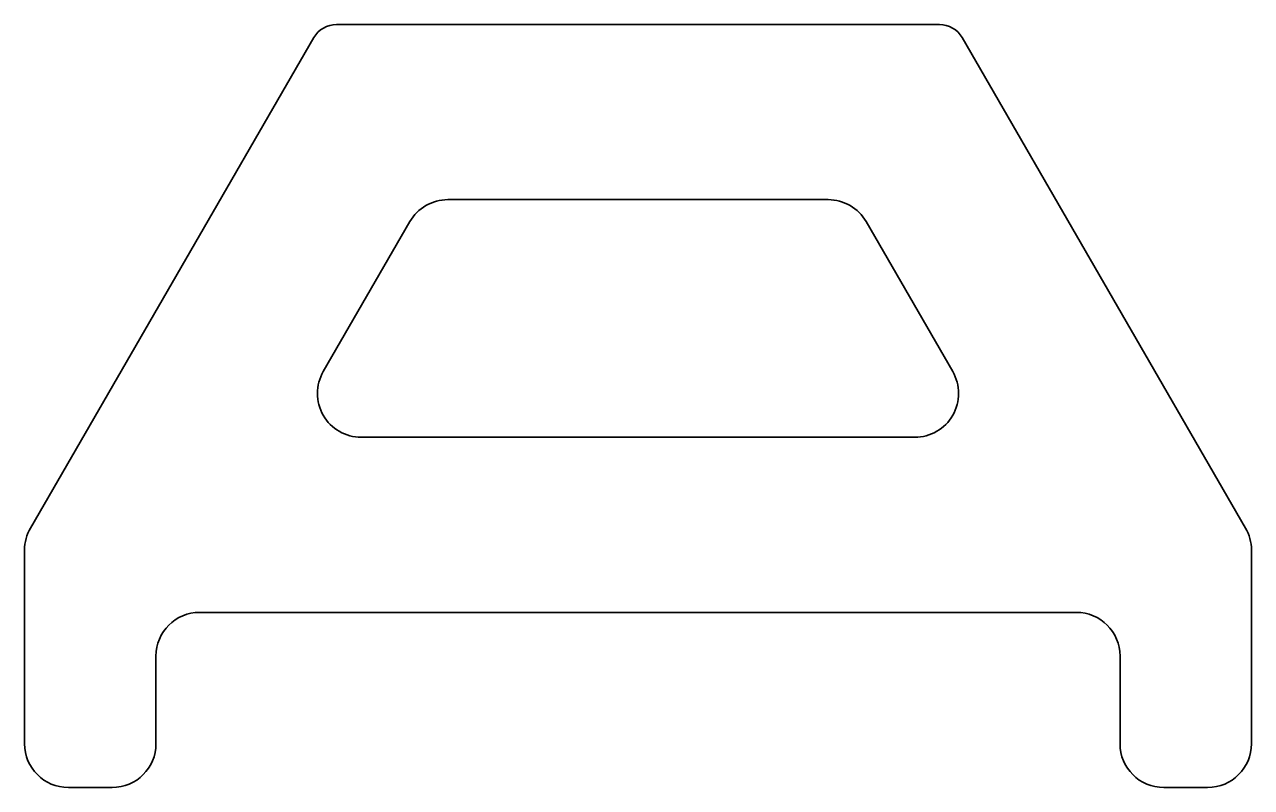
# Model space of a CAD drawing. Header units: inches. Extents: x 0 to 280, y 0 to 174.
import ezdxf

# ---------------------------------------------------------------- set-up
doc = ezdxf.new("R2010")
doc.units = ezdxf.units.IN
doc.header["$MEASUREMENT"] = 0
doc.layers.add('SIMUMAK Visible (ISO)', color=7, linetype='Continuous', lineweight=35)

# ---------------------------------------------------------------- blocks, each defined once
blk = doc.blocks.new('SMB-01-RESU-03_Sheet_10_SMB-01-RESU-03')
at = {"layer": 'SIMUMAK Visible (ISO)'}
for p, q in [((-68.8, 87.12), (68.8, 87.12)), ((-138.66, -27.88), (-74, 84.13)), ((74, 84.13), (138.66, -27.88)), ((-43.4, 47.12), (43.4, 47.12)), ((-71.83, 7.87), (-52.06, 42.12)), ((52.06, 42.12), (71.83, 7.87)), ((63.17, -7.13), (-63.17, -7.13)), ((-140, -77.13), (-140, -32.88)), ((140, -32.88), (140, -77.13)), ((-100, -47.13), (100, -47.13)), ((-110, -77.13), (-110, -57.13)), ((110, -57.13), (110, -77.13)), ((-120, -87.12), (-130, -87.12)), ((130, -87.12), (120, -87.12))]:
    blk.add_line(p, q, dxfattribs=at)
at = {"layer": 'SIMUMAK Visible (ISO)', "extrusion": (0, 0, -1)}
for centre, radius, start, end in [((68.8, 81.12), 6, 30, 90), ((-68.8, 81.12), 6, 90, 150), ((130, -32.88), 10, 360, 30), ((-130, -32.88), 10, 150, 180), ((130, -77.13), 10, 270, 0), ((120, -77.13), 10, 180, 270), ((-120, -77.13), 10, 270, 0), ((-130, -77.13), 10, 180, 270)]:
    blk.add_arc(centre, radius, start, end, dxfattribs=at)
at = {"layer": 'SIMUMAK Visible (ISO)'}
for centre, start, end in [((-43.4, 37.12), 90, 150), ((43.4, 37.12), 30, 90), ((-63.17, 2.87), 150, 270), ((63.17, 2.87), 270, 30), ((-100, -57.13), 90, 180), ((100, -57.13), 360, 90)]:
    blk.add_arc(centre, 10, start, end, dxfattribs=at)

msp = doc.modelspace()

# ---------------------------------------------------------------- block references
msp.add_blockref('SMB-01-RESU-03_Sheet_10_SMB-01-RESU-03', (140, 87.13))

doc.saveas('drawing.dxf')
